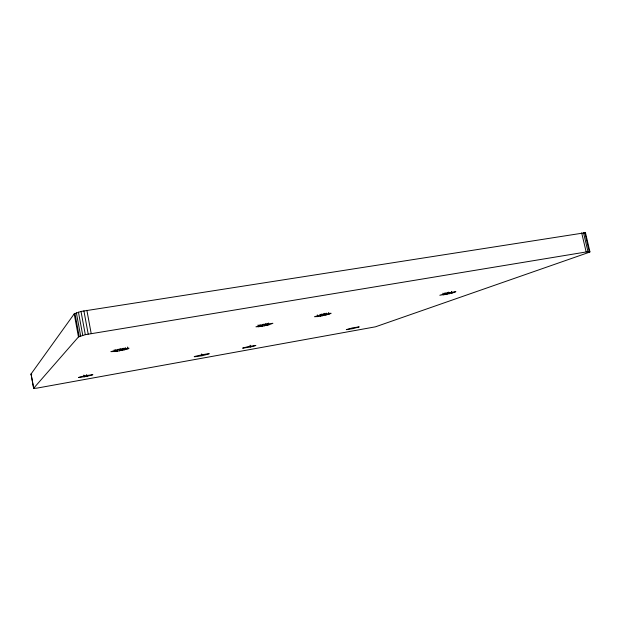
<?xml version="1.0" encoding="UTF-8"?>
<svg xmlns="http://www.w3.org/2000/svg" width="621" height="621" viewBox="0 0 621 621"><rect width="100%" height="100%" fill="white"/><g stroke="black" fill="none" stroke-linecap="round" stroke-linejoin="round"><path stroke-width="0.93" d="M31.05 373.982L74.202 313.877L81.009 311.439L585.463 232.681L589.95 251.893L589.313 252.258L375.472 326.817L36.717 388.164L33.627 388.304L31.05 373.982L33.736 388.412M33.627 388.304L78.463 336.939L85.318 334.672L586.17 251.971L589.95 251.893M584.858 233.356L585.463 232.681M127.918 348.878L129.036 348.195L119.62 349.181L110.856 351.657L116.026 351.447L125.76 349.514L127.918 348.878L127.569 347.023M329.037 314.218L331.102 313.271L322.656 314.319L314.451 316.733L319.008 316.469L329.037 314.218L328.656 312.417M451.933 293.174L455.861 291.676L447.291 292.957L439.815 295.262L451.933 293.174L451.529 291.365M268.8 324.861L272.891 323.285L263.778 324.441L255.93 326.817L261.061 326.46L268.8 324.861L268.427 323.013M250.473 347.015L255.875 345.501L248.633 346.464L242.617 348.156L250.473 347.015L250.108 345.191M86.948 376.388L92.878 374.704L85.217 375.697L78.549 377.475L86.948 376.388L86.614 374.572M202.019 355.74C227.697 349.382 175.394 359.893 202.019 355.74L201.654 353.885M31.166 374.114L31.756 374.152M584.78 232.58L589.267 251.606M583.492 232.65L587.986 251.707M581.675 232.883L586.17 251.971M448.742 292.056L449.146 293.865M447.26 292.39L447.656 294.191M445.762 292.701L446.157 294.501M444.294 292.98L444.69 294.789M442.905 293.221L443.301 295.022M326.227 313.093L326.599 314.894M324.783 313.341L325.179 315.235M323.269 313.683L323.665 315.577M321.709 314.001L322.105 315.903M320.141 314.304L320.537 316.205M317.284 314.87L317.657 316.671M267.014 323.362L267.387 325.202M265.493 323.704L265.866 325.544M263.902 324.038L264.274 325.878M262.287 324.348L262.66 326.188M260.688 324.62L261.061 326.46M259.26 324.837L259.632 326.677M258.033 324.993L258.406 326.832M125.411 347.675L125.76 349.514M124.029 348.016L124.379 349.864M122.492 348.373L122.834 350.213M120.831 348.715L121.18 350.562M119.092 349.049L119.434 350.896M117.322 349.351L117.672 351.199M115.685 349.6L116.026 351.447M114.217 349.794L114.567 351.641M86.87 310.306L91.194 333.531M83.889 310.826L88.205 334.067M81.009 311.439L85.318 334.672M78.44 312.091L82.74 335.309M76.36 312.751L80.652 335.922M74.916 313.357L79.193 336.481M74.202 313.877L78.463 336.939M83.835 375.084L84.169 376.908M359.047 326.925L353.132 328.602L346.316 329.642L352.767 327.81L359.047 326.925"/></g></svg>
